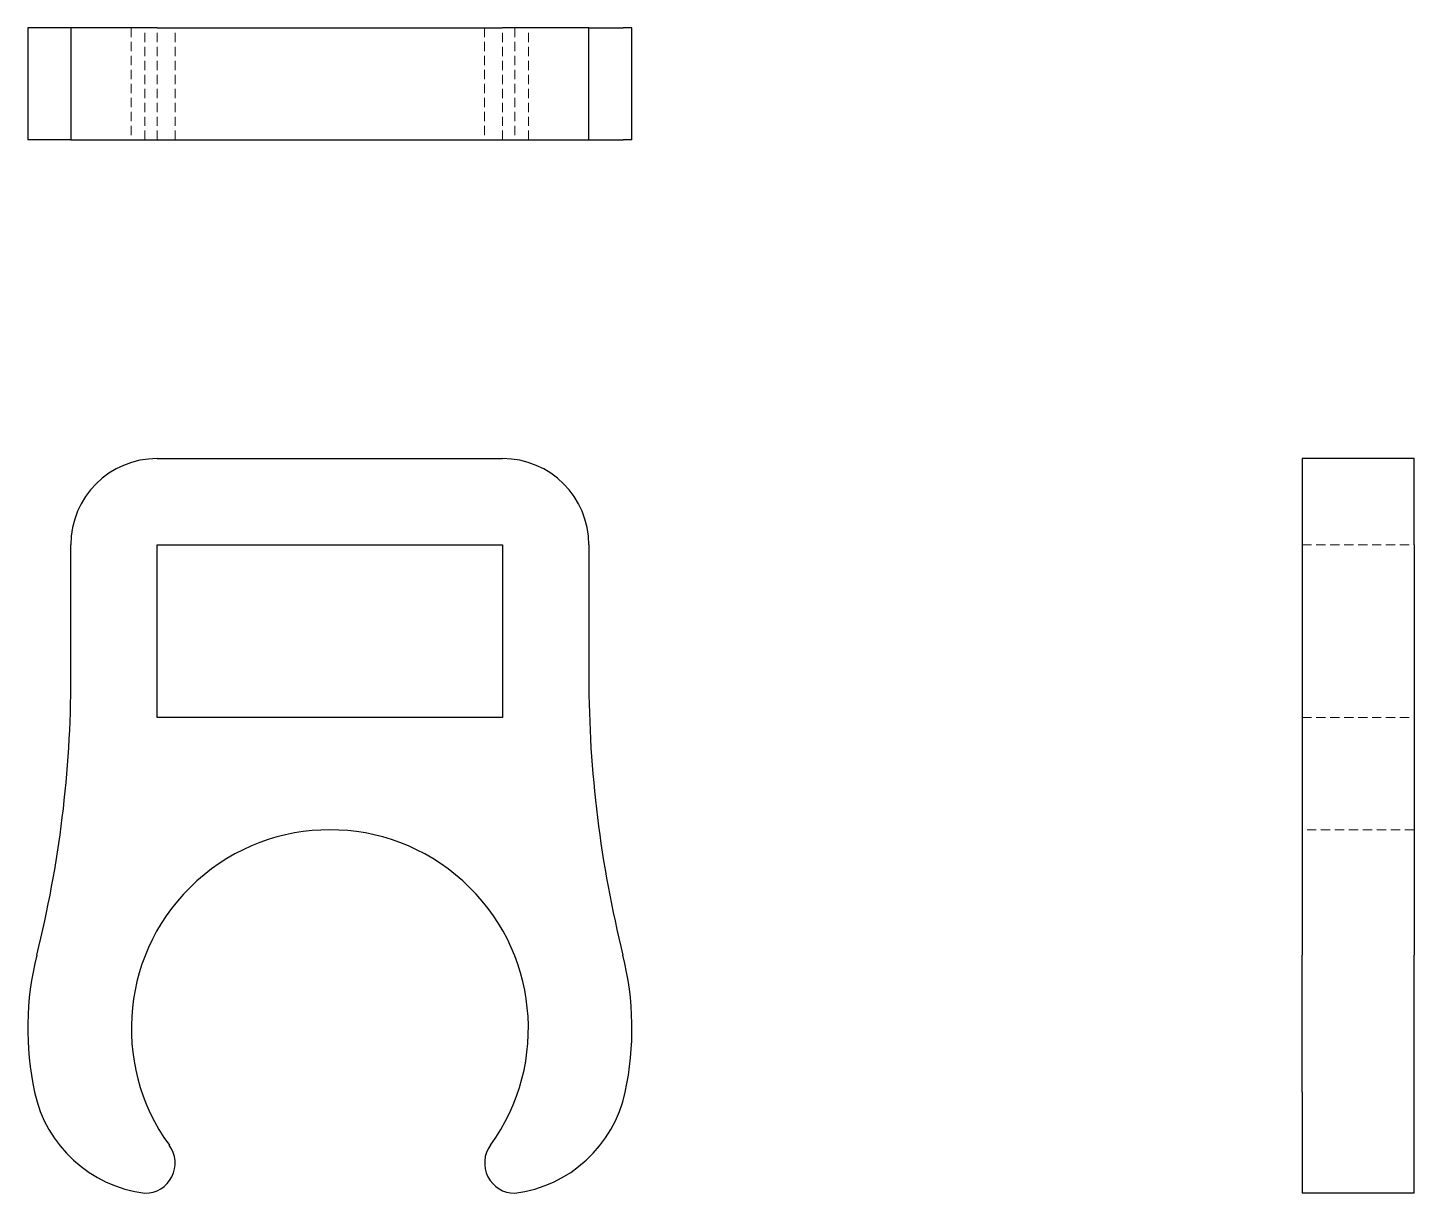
# Model space of a CAD drawing. Header units: millimetres. Extents: x 42 to 231, y 7 to 166.
import ezdxf

# ---------------------------------------------------------------- set-up
doc = ezdxf.new("R2010")
doc.units = ezdxf.units.MM
doc.linetypes.add('HIDDEN', pattern=[1.905, 1.27, -0.635])

msp = doc.modelspace()

# ---------------------------------------------------------------- linework, layer by layer
at = {"color": 7, "linetype": 'Continuous', "lineweight": 25}
for p, q in [((41.87, 165.64), (41.87, 150.36)), ((43.09, 165.64), (41.87, 165.64)), ((47.74, 165.64), (43.09, 165.64)), ((47.74, 165.64), (47.74, 150.36)), ((59.49, 165.64), (47.74, 165.64)), ((59.49, 165.64), (106.51, 165.64)), ((118.26, 165.64), (106.51, 165.64)), ((118.26, 150.36), (118.26, 165.64)), ((118.26, 165.64), (122.91, 165.64)), ((124.13, 165.64), (122.91, 165.64)), ((124.13, 150.36), (124.13, 165.64)), ((43.09, 150.36), (41.87, 150.36)), ((47.74, 150.36), (43.09, 150.36)), ((47.74, 150.36), (59.49, 150.36)), ((59.49, 150.36), (106.51, 150.36)), ((106.51, 150.36), (118.26, 150.36)), ((118.26, 150.36), (122.91, 150.36)), ((124.13, 150.36), (122.91, 150.36)), ((59.49, 107), (106.51, 107)), ((230.64, 107), (215.36, 107)), ((215.36, 107), (215.36, 95.25)), ((230.64, 95.25), (230.64, 107)), ((47.74, 77.18), (47.74, 95.25)), ((59.49, 71.74), (59.49, 95.25)), ((59.49, 95.25), (106.51, 95.25)), ((106.51, 95.25), (106.51, 71.74)), ((118.26, 95.25), (118.26, 77.18)), ((215.36, 95.25), (215.36, 77.18)), ((230.64, 95.25), (230.64, 77.18)), ((215.36, 77.18), (215.36, 39.42)), ((230.64, 77.18), (230.64, 39.42)), ((106.51, 71.74), (59.49, 71.74)), ((215.36, 20.78), (215.36, 39.42)), ((230.64, 20.78), (230.64, 39.42)), ((215.36, 20.78), (215.36, 7)), ((230.64, 7), (230.64, 20.78)), ((230.64, 7), (215.36, 7))]:
    msp.add_line(p, q, dxfattribs=at)
at = {"color": 7, "linetype": 'HIDDEN', "lineweight": 18}
for p, q in [((55.97, 165.64), (55.97, 150.36)), ((57.82, 150.36), (57.82, 165.64)), ((59.49, 150.36), (59.49, 165.64)), ((61.93, 150.36), (61.93, 165.64)), ((104.07, 165.64), (104.07, 150.36)), ((106.51, 150.36), (106.51, 165.64)), ((108.18, 165.64), (108.18, 150.36)), ((110.03, 150.36), (110.03, 165.64)), ((215.36, 95.25), (230.64, 95.25)), ((215.36, 71.74), (230.64, 71.74)), ((230.64, 56.47), (215.36, 56.47))]:
    msp.add_line(p, q, dxfattribs=at)
at = {"color": 7, "linetype": 'Continuous', "lineweight": 25}
for centre, radius, start, end in [((59.49, 95.25), 11.75, 90, 180), ((106.51, 95.25), 11.75, 0, 90), ((-107.98, 77.18), 155.72, 345.9654, 0), ((273.98, 77.18), 155.72, 180, 194.0346), ((83, 29.44), 27.03, 323.951, 216.049), ((83, 29.44), 41.13, 165.9654, 192.158), ((83, 29.44), 41.13, 347.842, 14.0346), ((60.02, 24.49), 17.63, 192.158, 262.8222), ((105.98, 24.49), 17.63, 277.1778, 347.842), ((57.82, 11.11), 4.11, 270, 36.049), ((108.18, 11.11), 4.11, 143.951, 270)]:
    msp.add_arc(centre, radius, start, end, dxfattribs=at)

doc.saveas('drawing.dxf')
